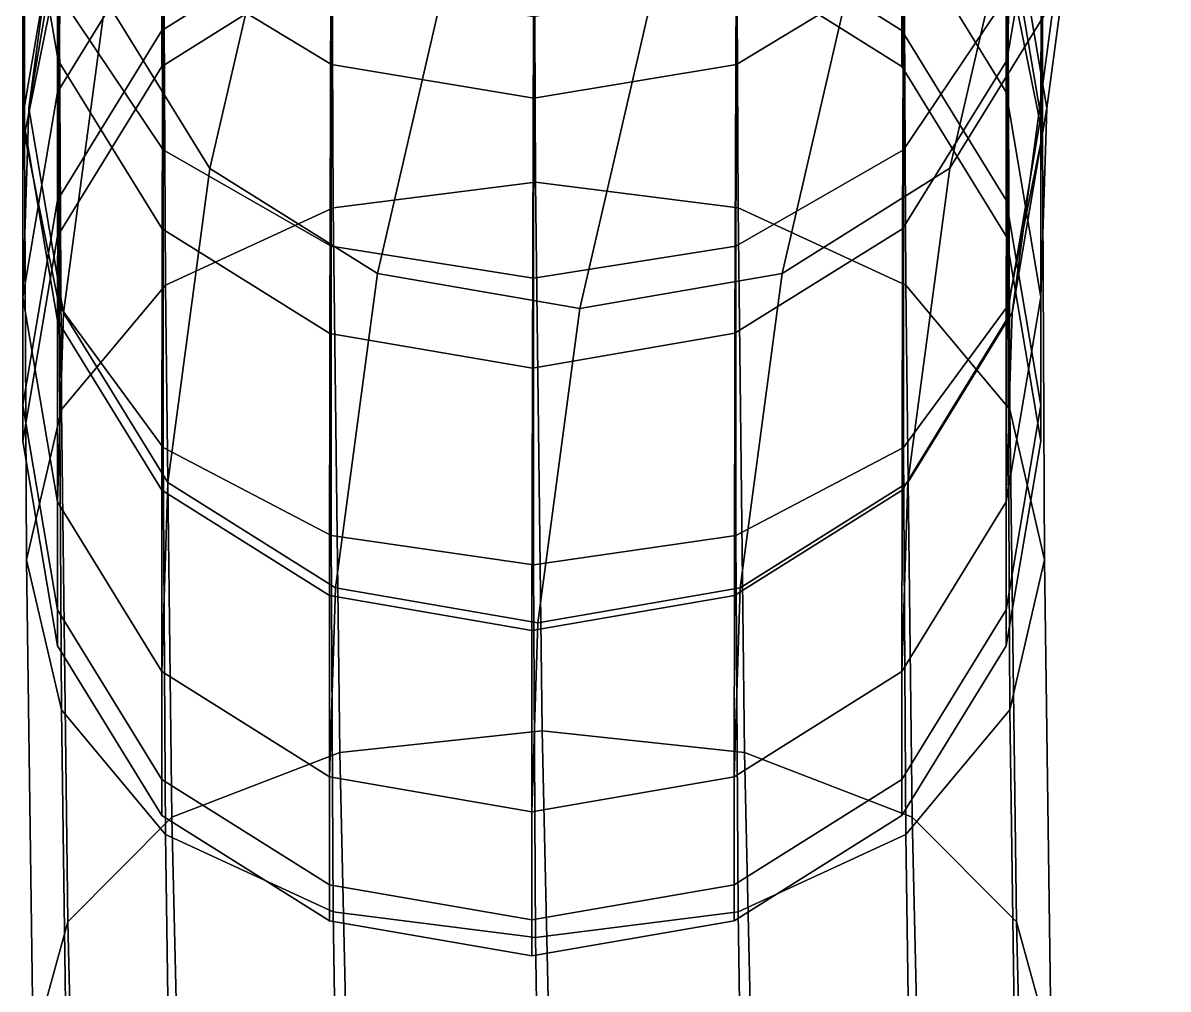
# Model space of a CAD drawing. Extents: x -69847 to 69397, y -182924 to 65597.
# Drawn here: x -3259 to 1712, y -80991 to -76799 of the extents above; entities that cross this region are included whole.
import ezdxf

# ---------------------------------------------------------------- set-up
doc = ezdxf.new("R2010")
doc.units = 0

msp = doc.modelspace()

# ---------------------------------------------------------------- linework, layer by layer
for points in [[(1711.556641, -74558.125, 125465.507813), (1259.705566, -75290.085938, 124952.796875), (764.914063, -77429.265625, 131171.46875), (1216.764893, -76694.234375, 131542.6875)], [(-3252.835938, -74596.492188, 171143.421875), (-3102.420898, -75461.132813, 171742.71875), (-3106.650879, -76961.789063, 165965.828125), (-3257.208008, -76080.242188, 165523.578125)], [(-2900.098145, -76695.359375, 131542.84375), (-2448.247314, -77430.3125, 131171.609375), (-1953.455811, -75293.601563, 124953.289063), (-2405.306641, -74561.9375, 125466.039063)], [(1161.642334, -76080.023438, 165523.5625), (1011.044434, -76961.585938, 165965.828125), (1017.249878, -75460.445313, 171742.71875), (1167.802734, -74595.75, 171143.421875)], [(-3082.389893, -76280.054688, 137716.03125), (-3233.006836, -77168.539063, 137433.234375), (-3050.715088, -75808.21875, 131990.875), (-2900.098145, -74921.007813, 132438.875)], [(1216.764893, -74920.359375, 132438.78125), (1367.381836, -75807.265625, 131990.734375), (1185.090088, -77168.421875, 137433.21875), (1034.473267, -76279.96875, 137716.015625)], [(-3252.138672, -77282.734375, -7493.288574), (-3101.521484, -76539.976563, -8061.704102), (-3101.42334, -75050.148438, -4904.458008), (-3252.040527, -75862.867188, -4448.729004)], [(1015.350098, -76539.976563, -8061.705078), (1165.967285, -77282.734375, -7493.290039), (1166.068359, -75862.867188, -4448.731445), (1015.450928, -75050.148438, -4904.460449)], [(-3106.47998, -75198.671875, 165081.328125), (-3257.208008, -76080.242188, 165523.578125), (-3258.818359, -77202.546875, 160285.953125), (-3108.1875, -76314.757813, 160003.875)], [(1008.746948, -76314.734375, 160003.875), (1159.372803, -77202.515625, 160285.953125), (1161.642334, -76080.023438, 165523.5625), (1010.955078, -75198.46875, 165081.3125)], [(-1225.473877, -75747.117188, 124634.945313), (-1953.455811, -75293.601563, 124953.289063), (-2448.247314, -77430.3125, 131171.609375), (-1720.265625, -77886.296875, 130941.164063)], [(1259.705566, -75290.085938, 124952.796875), (531.723755, -75745.03125, 124634.65625), (36.932129, -77885.679688, 130941.078125), (764.914063, -77429.265625, 131171.46875)], [(-1033.759399, -77489.273438, -11744.125977), (-1043.085693, -75415.234375, -8922.448242), (-1921.686279, -75542.5625, -8825.004883), (-1912.359619, -77601.007813, -11628.647461)], [(-155.159302, -77601.007813, -11628.647461), (-164.485107, -75542.5625, -8825.005859), (-1043.085693, -75415.234375, -8922.448242), (-1033.759399, -77489.273438, -11744.125977)], [(-3102.420898, -75461.132813, 171742.71875), (-2650.467041, -76177.5, 172239.28125), (-2654.769287, -77692.203125, 166332.265625), (-3106.650879, -76961.789063, 165965.828125)], [(1011.044434, -76961.585938, 165965.828125), (559.12915, -77692.046875, 166332.265625), (565.181885, -76176.960938, 172239.28125), (1017.249878, -75460.445313, 171742.71875)], [(-2656.580811, -76362.875, 142370.84375), (-3108.431641, -77099.203125, 142248.125), (-3082.389893, -76280.054688, 137716.03125), (-2630.539063, -75543.875, 137950.359375)], [(-1912.359619, -77601.007813, -11628.647461), (-1921.686279, -75542.5625, -8825.004883), (-2649.669678, -75924.554688, -8532.676758), (-2640.342529, -77936.210938, -11282.211914)], [(572.82373, -77936.210938, -11282.211914), (563.498291, -75924.554688, -8532.677734), (-164.485107, -75542.5625, -8825.005859), (-155.159302, -77601.007813, -11628.647461)], [(582.622314, -75543.828125, 137950.34375), (1034.473267, -76279.96875, 137716.015625), (1008.431519, -77099.203125, 142248.109375), (556.580688, -76362.875, 142370.828125)], [(-2656.321289, -75579.164063, 159770.15625), (-3108.1875, -76314.757813, 160003.875), (-3108.431641, -77099.203125, 155608.140625), (-2656.580811, -76362.875, 155485.421875)], [(556.580688, -76362.875, 155485.40625), (1008.431519, -77099.203125, 155608.125), (1008.746948, -76314.734375, 160003.875), (556.884888, -75579.148438, 159770.15625)], [(-346.875, -75897.484375, 124528.71875), (-1225.473877, -75747.117188, 124634.945313), (-1720.265625, -77886.296875, 130941.164063), (-841.666626, -78038.054688, 130864.320313)], [(531.723755, -75745.03125, 124634.65625), (-346.875, -75897.484375, 124528.71875), (-841.666626, -78038.054688, 130864.320313), (36.932129, -77885.679688, 130941.078125)], [(-3233.006836, -77168.539063, 137433.234375), (-3082.389893, -78057.023438, 137150.4375), (-2900.098145, -76695.359375, 131542.84375), (-3050.715088, -75808.21875, 131990.875)], [(-3099.444336, -75828.21875, -574.255432), (-2647.592041, -76538, -290.069458), (-2649.571045, -77348.976563, -3615.395996), (-3101.42334, -76675.585938, -3993)], [(565.579834, -76538, -290.072937), (1017.432129, -75828.21875, -574.259888), (1015.450928, -76675.585938, -3993.002441), (563.598877, -77348.976563, -3615.397949)], [(1367.381836, -75807.265625, 131990.734375), (1216.764893, -76694.234375, 131542.6875), (1034.473267, -78056.882813, 137150.421875), (1185.090088, -77168.421875, 137433.21875)], [(-3101.521484, -78025.492188, -6924.873535), (-3252.138672, -77282.734375, -7493.288574), (-3252.040527, -75862.867188, -4448.729004), (-3101.42334, -76675.585938, -3993)], [(1165.967285, -77282.734375, -7493.290039), (1015.350098, -78025.492188, -6924.874512), (1015.450928, -76675.585938, -3993.002441), (1166.068359, -75862.867188, -4448.731445)], [(-3092.193848, -78476.265625, -10724.06543), (-2640.342529, -77936.210938, -11282.211914), (-2649.669678, -75924.554688, -8532.676758), (-3101.521484, -76539.976563, -8061.704102)], [(-1928.598877, -75905.84375, 155409.25), (-2656.580811, -76362.875, 155485.421875), (-2656.580811, -76831.625, 152007.453125), (-1928.598877, -76374.59375, 151976.515625)], [(-1928.598877, -76374.59375, 145960.609375), (-2656.580811, -76831.625, 145929.65625), (-2656.580811, -76362.875, 142370.84375), (-1928.598877, -75905.84375, 142447.015625)], [(556.580688, -76362.875, 155485.40625), (-171.401245, -75905.84375, 155409.234375), (-171.401245, -76374.59375, 151976.5), (556.580688, -76831.625, 152007.453125)], [(556.580688, -76831.625, 145929.65625), (-171.401245, -76374.59375, 145960.59375), (-171.401245, -75905.84375, 142447), (556.580688, -76362.875, 142370.828125)], [(572.82373, -77936.210938, -11282.211914), (1024.675171, -78476.265625, -10724.066406), (1015.350098, -76539.976563, -8061.705078), (563.498291, -75924.554688, -8532.677734)], [(-3257.208008, -76080.242188, 165523.578125), (-3106.650879, -76961.789063, 165965.828125), (-3108.208984, -78090.328125, 160568.03125), (-3258.818359, -77202.546875, 160285.953125)], [(1159.372803, -77202.515625, 160285.953125), (1008.758179, -78090.296875, 160568.03125), (1011.044434, -76961.585938, 165965.828125), (1161.642334, -76080.023438, 165523.5625)], [(-2647.592041, -76538, -290.069458), (-2643.423584, -76121.546875, 3530.547363), (-1915.438965, -76573.695313, 3652.616455), (-1919.607666, -76978.546875, -113.678589)], [(-162.404419, -76978.546875, -113.680496), (-158.234619, -76573.695313, 3652.613525), (569.75, -76121.546875, 3530.541992), (565.579834, -76538, -290.072937)], [(-2650.467041, -76177.5, 172239.28125), (-1922.001953, -76622.0625, 172547.5), (-1926.644287, -78145.539063, 166559.703125), (-2654.769287, -77692.203125, 166332.265625)], [(-163.354126, -76621.765625, 172547.5), (565.181885, -76176.960938, 172239.28125), (559.12915, -77692.046875, 166332.265625), (-169.016846, -78145.453125, 166559.703125)], [(-3108.431641, -77099.203125, 142248.125), (-3259.048828, -77987.875, 142100), (-3233.006836, -77168.539063, 137433.234375), (-3082.389893, -76280.054688, 137716.03125)], [(1034.473267, -76279.96875, 137716.015625), (1185.090088, -77168.421875, 137433.21875), (1159.048584, -77987.875, 142100), (1008.431519, -77099.203125, 142248.109375)], [(-3108.1875, -76314.757813, 160003.875), (-3258.818359, -77202.546875, 160285.953125), (-3259.048828, -77987.875, 155756.25), (-3108.431641, -77099.203125, 155608.140625)], [(1008.431519, -77099.203125, 155608.125), (1159.048584, -77987.875, 155756.25), (1159.372803, -77202.515625, 160285.953125), (1008.746948, -76314.734375, 160003.875)], [(-2656.580811, -76362.875, 155485.421875), (-3108.431641, -77099.203125, 155608.140625), (-3108.431641, -77567.953125, 152057.3125), (-2656.580811, -76831.625, 152007.453125)], [(-2656.580811, -76831.625, 145929.65625), (-3108.431641, -77567.953125, 145879.796875), (-3108.431641, -77099.203125, 142248.125), (-2656.580811, -76362.875, 142370.84375)], [(-1928.598877, -76374.59375, 151976.515625), (-2656.580811, -76831.625, 152007.453125), (-2656.580811, -76987.875, 148982.03125), (-1928.598877, -76530.84375, 148982.03125)], [(-1928.598877, -76530.84375, 148982.03125), (-2656.580811, -76987.875, 148982.03125), (-2656.580811, -76831.625, 145929.65625), (-1928.598877, -76374.59375, 145960.609375)], [(556.580688, -76831.625, 152007.453125), (-171.401245, -76374.59375, 151976.5), (-171.401245, -76530.84375, 148982.03125), (556.580688, -76987.875, 148982.03125)], [(556.580688, -76987.875, 148982.03125), (-171.401245, -76530.84375, 148982.03125), (-171.401245, -76374.59375, 145960.59375), (556.580688, -76831.625, 145929.65625)], [(1008.431519, -77099.203125, 155608.125), (556.580688, -76362.875, 155485.40625), (556.580688, -76831.625, 152007.453125), (1008.431519, -77567.953125, 152057.3125)], [(1008.431519, -77567.953125, 145879.796875), (556.580688, -76831.625, 145929.65625), (556.580688, -76362.875, 142370.828125), (1008.431519, -77099.203125, 142248.109375)], [(-3242.811035, -79128.054688, -10050.441406), (-3092.193848, -78476.265625, -10724.06543), (-3101.521484, -76539.976563, -8061.704102), (-3252.138672, -77282.734375, -7493.288574)], [(-2649.571045, -77348.976563, -3615.395996), (-2647.592041, -76538, -290.069458), (-1919.607666, -76978.546875, -113.678589), (-1921.587158, -77766.945313, -3381.021484)], [(-164.38501, -77766.945313, -3381.022461), (-162.404419, -76978.546875, -113.680496), (565.579834, -76538, -290.072937), (563.598877, -77348.976563, -3615.397949)], [(1024.675171, -78476.265625, -10724.066406), (1175.292236, -79128.054688, -10050.441406), (1165.967285, -77282.734375, -7493.290039), (1015.350098, -76539.976563, -8061.705078)], [(-1919.607666, -76978.546875, -113.678589), (-1915.438965, -76573.695313, 3652.616455), (-1036.836792, -76724.414063, 3693.305176), (-1041.006104, -77125.398438, -54.882328)], [(-1041.006104, -77125.398438, -54.882328), (-1036.836792, -76724.414063, 3693.305176), (-158.234619, -76573.695313, 3652.613525), (-162.404419, -76978.546875, -113.680496)], [(-1922.001953, -76622.0625, 172547.5), (-1042.689697, -76770.140625, 172650.234375), (-1047.833984, -78296.625, 166635.515625), (-1926.644287, -78145.539063, 166559.703125)], [(-1042.689697, -76770.140625, 172650.234375), (-163.354126, -76621.765625, 172547.5), (-169.016846, -78145.453125, 166559.703125), (-1047.833984, -78296.625, 166635.515625)], [(-2649.669678, -78640.914063, -6453.900391), (-3101.521484, -78025.492188, -6924.873535), (-3101.42334, -76675.585938, -3993), (-2649.571045, -77348.976563, -3615.395996)], [(-3082.389893, -78057.023438, 137150.4375), (-2630.539063, -78793.179688, 136916.109375), (-2448.247314, -77430.3125, 131171.609375), (-2900.098145, -76695.359375, 131542.84375)], [(1015.350098, -78025.492188, -6924.874512), (563.498291, -78640.914063, -6453.901855), (563.598877, -77348.976563, -3615.397949), (1015.450928, -76675.585938, -3993.002441)], [(1216.764893, -76694.234375, 131542.6875), (764.914063, -77429.265625, 131171.46875), (582.622314, -78793.046875, 136916.09375), (1034.473267, -78056.882813, 137150.421875)], [(-2656.580811, -76831.625, 152007.453125), (-3108.431641, -77567.953125, 152057.3125), (-3108.431641, -77724.203125, 148982.03125), (-2656.580811, -76987.875, 148982.03125)], [(-2656.580811, -76987.875, 148982.03125), (-3108.431641, -77724.203125, 148982.03125), (-3108.431641, -77567.953125, 145879.796875), (-2656.580811, -76831.625, 145929.65625)], [(1008.431519, -77567.953125, 152057.3125), (556.580688, -76831.625, 152007.453125), (556.580688, -76987.875, 148982.03125), (1008.431519, -77724.203125, 148982.03125)], [(1008.431519, -77724.203125, 148982.03125), (556.580688, -76987.875, 148982.03125), (556.580688, -76831.625, 145929.65625), (1008.431519, -77567.953125, 145879.796875)], [(-3106.650879, -76961.789063, 165965.828125), (-2654.769287, -77692.203125, 166332.265625), (-2656.354248, -78825.914063, 160801.75), (-3108.208984, -78090.328125, 160568.03125)], [(-1921.587158, -77766.945313, -3381.021484), (-1919.607666, -76978.546875, -113.678589), (-1041.006104, -77125.398438, -54.882328), (-1042.986084, -77906.265625, -3302.896973)], [(-1042.986084, -77906.265625, -3302.896973), (-1041.006104, -77125.398438, -54.882328), (-162.404419, -76978.546875, -113.680496), (-164.38501, -77766.945313, -3381.022461)], [(1008.758179, -78090.296875, 160568.03125), (556.899292, -78825.890625, 160801.75), (559.12915, -77692.046875, 166332.265625), (1011.044434, -76961.585938, 165965.828125)], [(-3108.431641, -77099.203125, 155608.140625), (-3259.048828, -77987.875, 155756.25), (-3259.048828, -78456.625, 152117.484375), (-3108.431641, -77567.953125, 152057.3125)], [(-3108.431641, -77567.953125, 145879.796875), (-3259.048828, -78456.625, 145819.640625), (-3259.048828, -77987.875, 142100), (-3108.431641, -77099.203125, 142248.125)], [(1159.048584, -77987.875, 155756.25), (1008.431519, -77099.203125, 155608.125), (1008.431519, -77567.953125, 152057.3125), (1159.048584, -78456.625, 152117.46875)], [(1159.048584, -78456.625, 145819.625), (1008.431519, -77567.953125, 145879.796875), (1008.431519, -77099.203125, 142248.109375), (1159.048584, -77987.875, 142100)], [(-3259.048828, -77987.875, 142100), (-3108.431641, -78876.546875, 141951.890625), (-3082.389893, -78057.023438, 137150.4375), (-3233.006836, -77168.539063, 137433.234375)], [(1185.090088, -77168.421875, 137433.21875), (1034.473267, -78056.882813, 137150.421875), (1008.431519, -78876.546875, 141951.890625), (1159.048584, -77987.875, 142100)], [(-3258.818359, -77202.546875, 160285.953125), (-3108.208984, -78090.328125, 160568.03125), (-3108.431641, -78876.546875, 155904.359375), (-3259.048828, -77987.875, 155756.25)], [(1159.048584, -77987.875, 155756.25), (1008.431519, -78876.546875, 155904.359375), (1008.758179, -78090.296875, 160568.03125), (1159.372803, -77202.515625, 160285.953125)], [(-3092.193848, -79779.84375, -9376.816406), (-3242.811035, -79128.054688, -10050.441406), (-3252.138672, -77282.734375, -7493.288574), (-3101.521484, -78025.492188, -6924.873535)], [(1175.292236, -79128.054688, -10050.441406), (1024.675171, -79779.84375, -9376.816406), (1015.350098, -78025.492188, -6924.874512), (1165.967285, -77282.734375, -7493.290039)], [(-2649.669678, -78640.914063, -6453.900391), (-2649.571045, -77348.976563, -3615.395996), (-1921.587158, -77766.945313, -3381.021484), (-1921.686279, -79022.90625, -6161.573242)], [(-164.485107, -79022.90625, -6161.57373), (-164.38501, -77766.945313, -3381.022461), (563.598877, -77348.976563, -3615.397949), (563.498291, -78640.914063, -6453.901855)], [(-1720.265625, -77886.296875, 130941.164063), (-2448.247314, -77430.3125, 131171.609375), (-2630.539063, -78793.179688, 136916.109375), (-1902.557129, -79250.078125, 136770.671875)], [(764.914063, -77429.265625, 131171.46875), (36.932129, -77885.679688, 130941.078125), (-145.359497, -79250, 136770.65625), (582.622314, -78793.046875, 136916.09375)], [(-1005.498413, -79870.101563, -14041.369141), (-1033.759399, -77489.273438, -11744.125977), (-1912.359619, -77601.007813, -11628.647461), (-1884.098145, -79963.921875, -13910.417969)], [(-126.898804, -79963.921875, -13910.417969), (-155.159302, -77601.007813, -11628.647461), (-1033.759399, -77489.273438, -11744.125977), (-1005.498413, -79870.101563, -14041.369141)], [(-3108.431641, -77567.953125, 152057.3125), (-3259.048828, -78456.625, 152117.484375), (-3259.048828, -78612.875, 148982.03125), (-3108.431641, -77724.203125, 148982.03125)], [(-3108.431641, -77724.203125, 148982.03125), (-3259.048828, -78612.875, 148982.03125), (-3259.048828, -78456.625, 145819.640625), (-3108.431641, -77567.953125, 145879.796875)], [(1159.048584, -78456.625, 152117.46875), (1008.431519, -77567.953125, 152057.3125), (1008.431519, -77724.203125, 148982.03125), (1159.048584, -78612.875, 148982.03125)], [(1159.048584, -78612.875, 148982.03125), (1008.431519, -77724.203125, 148982.03125), (1008.431519, -77567.953125, 145879.796875), (1159.048584, -78456.625, 145819.625)], [(-1884.098145, -79963.921875, -13910.417969), (-1912.359619, -77601.007813, -11628.647461), (-2640.342529, -77936.210938, -11282.211914), (-2612.080811, -80245.382813, -13517.564453)], [(601.083862, -80245.382813, -13517.564453), (572.82373, -77936.210938, -11282.211914), (-155.159302, -77601.007813, -11628.647461), (-126.898804, -79963.921875, -13910.417969)], [(-2654.769287, -77692.203125, 166332.265625), (-1926.644287, -78145.539063, 166559.703125), (-1928.354492, -79282.484375, 160946.828125), (-2656.354248, -78825.914063, 160801.75)], [(-169.016846, -78145.453125, 166559.703125), (559.12915, -77692.046875, 166332.265625), (556.899292, -78825.890625, 160801.75), (-171.103149, -79282.476563, 160946.828125)], [(-1921.686279, -79022.90625, -6161.573242), (-1921.587158, -77766.945313, -3381.021484), (-1042.986084, -77906.265625, -3302.896973), (-1043.085693, -79150.234375, -6064.130859)], [(-1043.085693, -79150.234375, -6064.130859), (-1042.986084, -77906.265625, -3302.896973), (-164.38501, -77766.945313, -3381.022461), (-164.485107, -79022.90625, -6161.57373)], [(-841.666626, -78038.054688, 130864.320313), (-1720.265625, -77886.296875, 130941.164063), (-1902.557129, -79250.078125, 136770.671875), (-1023.958374, -79402.351563, 136722.1875)], [(36.932129, -77885.679688, 130941.078125), (-841.666626, -78038.054688, 130864.320313), (-1023.958374, -79402.351563, 136722.1875), (-145.359497, -79250, 136770.65625)], [(-3063.932129, -80698.851563, -12884.635742), (-2612.080811, -80245.382813, -13517.564453), (-2640.342529, -77936.210938, -11282.211914), (-3092.193848, -78476.265625, -10724.06543)], [(601.083862, -80245.382813, -13517.564453), (1052.935059, -80698.851563, -12884.635742), (1024.675171, -78476.265625, -10724.066406), (572.82373, -77936.210938, -11282.211914)], [(-3259.048828, -77987.875, 155756.25), (-3108.431641, -78876.546875, 155904.359375), (-3108.431641, -79345.296875, 152177.640625), (-3259.048828, -78456.625, 152117.484375)], [(-3259.048828, -78456.625, 145819.640625), (-3108.431641, -79345.296875, 145759.46875), (-3108.431641, -78876.546875, 141951.890625), (-3259.048828, -77987.875, 142100)], [(1008.431519, -78876.546875, 155904.359375), (1159.048584, -77987.875, 155756.25), (1159.048584, -78456.625, 152117.46875), (1008.431519, -79345.296875, 152177.640625)], [(1008.431519, -79345.296875, 145759.46875), (1159.048584, -78456.625, 145819.625), (1159.048584, -77987.875, 142100), (1008.431519, -78876.546875, 141951.890625)], [(-2640.342529, -80319.890625, -8818.669922), (-3092.193848, -79779.84375, -9376.816406), (-3101.521484, -78025.492188, -6924.873535), (-2649.669678, -78640.914063, -6453.900391)], [(1024.675171, -79779.84375, -9376.816406), (572.823608, -80319.890625, -8818.670898), (563.498291, -78640.914063, -6453.901855), (1015.350098, -78025.492188, -6924.874512)], [(-3108.431641, -78876.546875, 141951.890625), (-2656.580811, -79612.875, 141829.171875), (-2630.539063, -78793.179688, 136916.109375), (-3082.389893, -78057.023438, 137150.4375)], [(1034.473267, -78056.882813, 137150.421875), (582.622314, -78793.046875, 136916.09375), (556.580688, -79612.875, 141829.171875), (1008.431519, -78876.546875, 141951.890625)], [(-3108.208984, -78090.328125, 160568.03125), (-2656.354248, -78825.914063, 160801.75), (-2656.580811, -79612.875, 156027.078125), (-3108.431641, -78876.546875, 155904.359375)], [(1008.431519, -78876.546875, 155904.359375), (556.580688, -79612.875, 156027.078125), (556.899292, -78825.890625, 160801.75), (1008.758179, -78090.296875, 160568.03125)], [(-1926.644287, -78145.539063, 166559.703125), (-1047.833984, -78296.625, 166635.515625), (-1049.729248, -79434.671875, 160995.1875), (-1928.354492, -79282.484375, 160946.828125)], [(-1047.833984, -78296.625, 166635.515625), (-169.016846, -78145.453125, 166559.703125), (-171.103149, -79282.476563, 160946.828125), (-1049.729248, -79434.671875, 160995.1875)], [(-3259.048828, -78456.625, 152117.484375), (-3108.431641, -79345.296875, 152177.640625), (-3108.431641, -79501.546875, 148982.03125), (-3259.048828, -78612.875, 148982.03125)], [(-3259.048828, -78612.875, 148982.03125), (-3108.431641, -79501.546875, 148982.03125), (-3108.431641, -79345.296875, 145759.46875), (-3259.048828, -78456.625, 145819.640625)], [(-3214.549316, -81246.140625, -12120.754883), (-3063.932129, -80698.851563, -12884.635742), (-3092.193848, -78476.265625, -10724.06543), (-3242.811035, -79128.054688, -10050.441406)], [(1008.431519, -79345.296875, 152177.640625), (1159.048584, -78456.625, 152117.46875), (1159.048584, -78612.875, 148982.03125), (1008.431519, -79501.546875, 148982.03125)], [(1008.431519, -79501.546875, 148982.03125), (1159.048584, -78612.875, 148982.03125), (1159.048584, -78456.625, 145819.625), (1008.431519, -79345.296875, 145759.46875)], [(1052.935059, -80698.851563, -12884.635742), (1203.552246, -81246.140625, -12120.754883), (1175.292236, -79128.054688, -10050.441406), (1024.675171, -78476.265625, -10724.066406)], [(-2640.342529, -80319.890625, -8818.669922), (-2649.669678, -78640.914063, -6453.900391), (-1921.686279, -79022.90625, -6161.573242), (-1912.359375, -80655.09375, -8472.234375)], [(-155.159302, -80655.09375, -8472.234375), (-164.485107, -79022.90625, -6161.57373), (563.498291, -78640.914063, -6453.901855), (572.823608, -80319.890625, -8818.670898)], [(-1902.557129, -79250.078125, 136770.671875), (-2630.539063, -78793.179688, 136916.109375), (-2656.580811, -79612.875, 141829.171875), (-1928.598877, -80069.90625, 141753)], [(-2656.354248, -78825.914063, 160801.75), (-1928.354492, -79282.484375, 160946.828125), (-1928.598877, -80069.90625, 156103.25), (-2656.580811, -79612.875, 156027.078125)], [(582.622314, -78793.046875, 136916.09375), (-145.359497, -79250, 136770.65625), (-171.401245, -80069.90625, 141753), (556.580688, -79612.875, 141829.171875)], [(-171.103149, -79282.476563, 160946.828125), (556.899292, -78825.890625, 160801.75), (556.580688, -79612.875, 156027.078125), (-171.401245, -80069.90625, 156103.25)], [(-3108.431641, -78876.546875, 155904.359375), (-2656.580811, -79612.875, 156027.078125), (-2656.580811, -80081.625, 152227.5), (-3108.431641, -79345.296875, 152177.640625)], [(-3108.431641, -79345.296875, 145759.46875), (-2656.580811, -80081.625, 145709.609375), (-2656.580811, -79612.875, 141829.171875), (-3108.431641, -78876.546875, 141951.890625)], [(556.580688, -79612.875, 156027.078125), (1008.431519, -78876.546875, 155904.359375), (1008.431519, -79345.296875, 152177.640625), (556.580688, -80081.625, 152227.5)], [(556.580688, -80081.625, 145709.609375), (1008.431519, -79345.296875, 145759.46875), (1008.431519, -78876.546875, 141951.890625), (556.580688, -79612.875, 141829.171875)], [(-1912.359375, -80655.09375, -8472.234375), (-1921.686279, -79022.90625, -6161.573242), (-1043.085693, -79150.234375, -6064.130859), (-1033.759399, -80766.835938, -8356.755859)], [(-1033.759399, -80766.835938, -8356.755859), (-1043.085693, -79150.234375, -6064.130859), (-164.485107, -79022.90625, -6161.57373), (-155.159302, -80655.09375, -8472.234375)], [(-3063.932129, -81793.4375, -11356.874023), (-3214.549316, -81246.140625, -12120.754883), (-3242.811035, -79128.054688, -10050.441406), (-3092.193848, -79779.84375, -9376.816406)], [(1203.552246, -81246.140625, -12120.754883), (1052.935059, -81793.4375, -11356.874023), (1024.675171, -79779.84375, -9376.816406), (1175.292236, -79128.054688, -10050.441406)], [(-1023.958374, -79402.351563, 136722.1875), (-1902.557129, -79250.078125, 136770.671875), (-1928.598877, -80069.90625, 141753), (-1050, -80222.25, 141727.609375)], [(-145.359497, -79250, 136770.65625), (-1023.958374, -79402.351563, 136722.1875), (-1050, -80222.25, 141727.609375), (-171.401245, -80069.90625, 141753)], [(-1928.354492, -79282.484375, 160946.828125), (-1049.729248, -79434.671875, 160995.1875), (-1050, -80222.25, 156128.640625), (-1928.598877, -80069.90625, 156103.25)], [(-1049.729248, -79434.671875, 160995.1875), (-171.103149, -79282.476563, 160946.828125), (-171.401245, -80069.90625, 156103.25), (-1050, -80222.25, 156128.640625)], [(-3108.431641, -79345.296875, 152177.640625), (-2656.580811, -80081.625, 152227.5), (-2656.580811, -80237.875, 148982.03125), (-3108.431641, -79501.546875, 148982.03125)], [(-3108.431641, -79501.546875, 148982.03125), (-2656.580811, -80237.875, 148982.03125), (-2656.580811, -80081.625, 145709.609375), (-3108.431641, -79345.296875, 145759.46875)], [(556.580688, -80081.625, 152227.5), (1008.431519, -79345.296875, 152177.640625), (1008.431519, -79501.546875, 148982.03125), (556.580688, -80237.875, 148982.03125)], [(556.580688, -80237.875, 148982.03125), (1008.431519, -79501.546875, 148982.03125), (1008.431519, -79345.296875, 145759.46875), (556.580688, -80081.625, 145709.609375)], [(-2656.580811, -80081.625, 152227.5), (-2656.580811, -79612.875, 156027.078125), (-1928.598877, -80069.90625, 156103.25), (-1928.598877, -80538.65625, 152258.453125)], [(-2656.580811, -79612.875, 141829.171875), (-2656.580811, -80081.625, 145709.609375), (-1928.598877, -80538.65625, 145678.65625), (-1928.598877, -80069.90625, 141753)], [(-171.401245, -80538.65625, 152258.453125), (-171.401245, -80069.90625, 156103.25), (556.580688, -79612.875, 156027.078125), (556.580688, -80081.625, 152227.5)], [(-171.401245, -80069.90625, 141753), (-171.401245, -80538.65625, 145678.65625), (556.580688, -80081.625, 145709.609375), (556.580688, -79612.875, 141829.171875)], [(-2612.080811, -82246.90625, -10723.944336), (-3063.932129, -81793.4375, -11356.874023), (-3092.193848, -79779.84375, -9376.816406), (-2640.342529, -80319.890625, -8818.669922)], [(1052.935059, -81793.4375, -11356.874023), (601.08374, -82246.90625, -10723.944336), (572.823608, -80319.890625, -8818.670898), (1024.675171, -79779.84375, -9376.816406)], [(-948.794189, -82386.25, -15795.945313), (-1005.498413, -79870.101563, -14041.369141), (-1884.098145, -79963.921875, -13910.417969), (-1827.393555, -82461.117188, -15653.367188)], [(-70.194702, -82461.117188, -15653.367188), (-126.898804, -79963.921875, -13910.417969), (-1005.498413, -79870.101563, -14041.369141), (-948.794189, -82386.25, -15795.945313)], [(-1827.393555, -82461.117188, -15653.367188), (-1884.098145, -79963.921875, -13910.417969), (-2612.080811, -80245.382813, -13517.564453), (-2555.375977, -82685.726563, -15225.632813)], [(657.78772, -82685.726563, -15225.632813), (601.083862, -80245.382813, -13517.564453), (-126.898804, -79963.921875, -13910.417969), (-70.194702, -82461.117188, -15653.367188)], [(-1928.598877, -80538.65625, 152258.453125), (-1928.598877, -80069.90625, 156103.25), (-1050, -80222.25, 156128.640625), (-1050, -80691, 152268.765625)], [(-1928.598877, -80069.90625, 141753), (-1928.598877, -80538.65625, 145678.65625), (-1050, -80691, 145668.34375), (-1050, -80222.25, 141727.609375)], [(-1050, -80691, 152268.765625), (-1050, -80222.25, 156128.640625), (-171.401245, -80069.90625, 156103.25), (-171.401245, -80538.65625, 152258.453125)], [(-1050, -80222.25, 141727.609375), (-1050, -80691, 145668.34375), (-171.401245, -80538.65625, 145678.65625), (-171.401245, -80069.90625, 141753)], [(-2656.580811, -80237.875, 148982.03125), (-2656.580811, -80081.625, 152227.5), (-1928.598877, -80538.65625, 152258.453125), (-1928.598877, -80694.90625, 148982.03125)], [(-2656.580811, -80081.625, 145709.609375), (-2656.580811, -80237.875, 148982.03125), (-1928.598877, -80694.90625, 148982.03125), (-1928.598877, -80538.65625, 145678.65625)], [(-171.401245, -80694.90625, 148982.03125), (-171.401245, -80538.65625, 152258.453125), (556.580688, -80081.625, 152227.5), (556.580688, -80237.875, 148982.03125)], [(-171.401245, -80538.65625, 145678.65625), (-171.401245, -80694.90625, 148982.03125), (556.580688, -80237.875, 148982.03125), (556.580688, -80081.625, 145709.609375)], [(-3007.227295, -83047.59375, -14536.505859), (-2555.375977, -82685.726563, -15225.632813), (-2612.080811, -80245.382813, -13517.564453), (-3063.932129, -80698.851563, -12884.635742)], [(657.78772, -82685.726563, -15225.632813), (1109.638916, -83047.59375, -14536.505859), (1052.935059, -80698.851563, -12884.635742), (601.083862, -80245.382813, -13517.564453)], [(-2612.080811, -82246.90625, -10723.944336), (-2640.342529, -80319.890625, -8818.669922), (-1912.359375, -80655.09375, -8472.234375), (-1884.098145, -82528.367188, -10331.091797)], [(-126.898804, -82528.367188, -10331.091797), (-155.159302, -80655.09375, -8472.234375), (572.823608, -80319.890625, -8818.670898), (601.08374, -82246.90625, -10723.944336)], [(-1928.598877, -80694.90625, 148982.03125), (-1928.598877, -80538.65625, 152258.453125), (-1050, -80691, 152268.765625), (-1050, -80847.25, 148982.03125)], [(-1928.598877, -80538.65625, 145678.65625), (-1928.598877, -80694.90625, 148982.03125), (-1050, -80847.25, 148982.03125), (-1050, -80691, 145668.34375)], [(-1050, -80847.25, 148982.03125), (-1050, -80691, 152268.765625), (-171.401245, -80538.65625, 152258.453125), (-171.401245, -80694.90625, 148982.03125)], [(-1050, -80691, 145668.34375), (-1050, -80847.25, 148982.03125), (-171.401245, -80694.90625, 148982.03125), (-171.401245, -80538.65625, 145678.65625)], [(-1884.098145, -82528.367188, -10331.091797), (-1912.359375, -80655.09375, -8472.234375), (-1033.759399, -80766.835938, -8356.755859), (-1005.498535, -82622.1875, -10200.140625)], [(-1005.498535, -82622.1875, -10200.140625), (-1033.759399, -80766.835938, -8356.755859), (-155.159302, -80655.09375, -8472.234375), (-126.898804, -82528.367188, -10331.091797)], [(-3157.844238, -83484.335938, -13704.799805), (-3007.227295, -83047.59375, -14536.505859), (-3063.932129, -80698.851563, -12884.635742), (-3214.549316, -81246.140625, -12120.754883)], [(1109.638916, -83047.59375, -14536.505859), (1260.255859, -83484.335938, -13704.799805), (1203.552246, -81246.140625, -12120.754883), (1052.935059, -80698.851563, -12884.635742)]]:
    msp.add_3dface(points)

doc.saveas('drawing.dxf')
